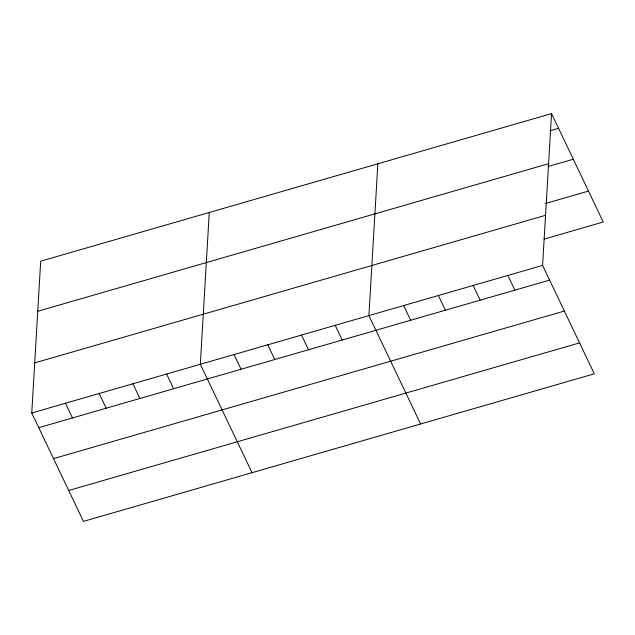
<?xml version="1.0" encoding="UTF-8"?>
<svg xmlns="http://www.w3.org/2000/svg" width="635" height="635" viewBox="0 0 635 635"><rect width="100%" height="100%" fill="white"/><g stroke="black" fill="none" stroke-linecap="round" stroke-linejoin="round"><path stroke-width="0.95" d="M551.545 113.609L542.6 265.414L594.304 373.817L83.455 521.391L31.75 412.988L40.696 261.183L551.545 113.609L603.25 222.012L544.1 239.101M209.272 212.479L200.327 364.292L252.039 472.694M377.857 163.782L368.911 315.587L420.616 423.997M550.108 130.746L558.554 128.31M37.743 311.277L548.592 163.703M547.957 166.553L573.302 159.234M545.314 203.565L588.502 191.087M34.703 362.895L545.552 215.321M31.75 412.988L542.6 265.414M38.759 427.688L549.608 280.114M53.515 458.613L564.364 311.039M68.707 490.474L579.557 342.9M507.865 275.447L514.874 290.147M473.123 285.488L480.139 300.188M438.388 295.521L445.397 310.221M403.646 305.554L410.662 320.254M335.193 325.326L342.209 340.027M301.482 335.066L308.491 349.766M267.764 344.805L274.772 359.513M234.045 354.552L241.062 369.252M166.616 374.031L173.625 388.731M132.898 383.77L139.906 398.47M99.179 393.509L106.196 408.21M65.469 403.249L72.477 417.949"/></g></svg>
